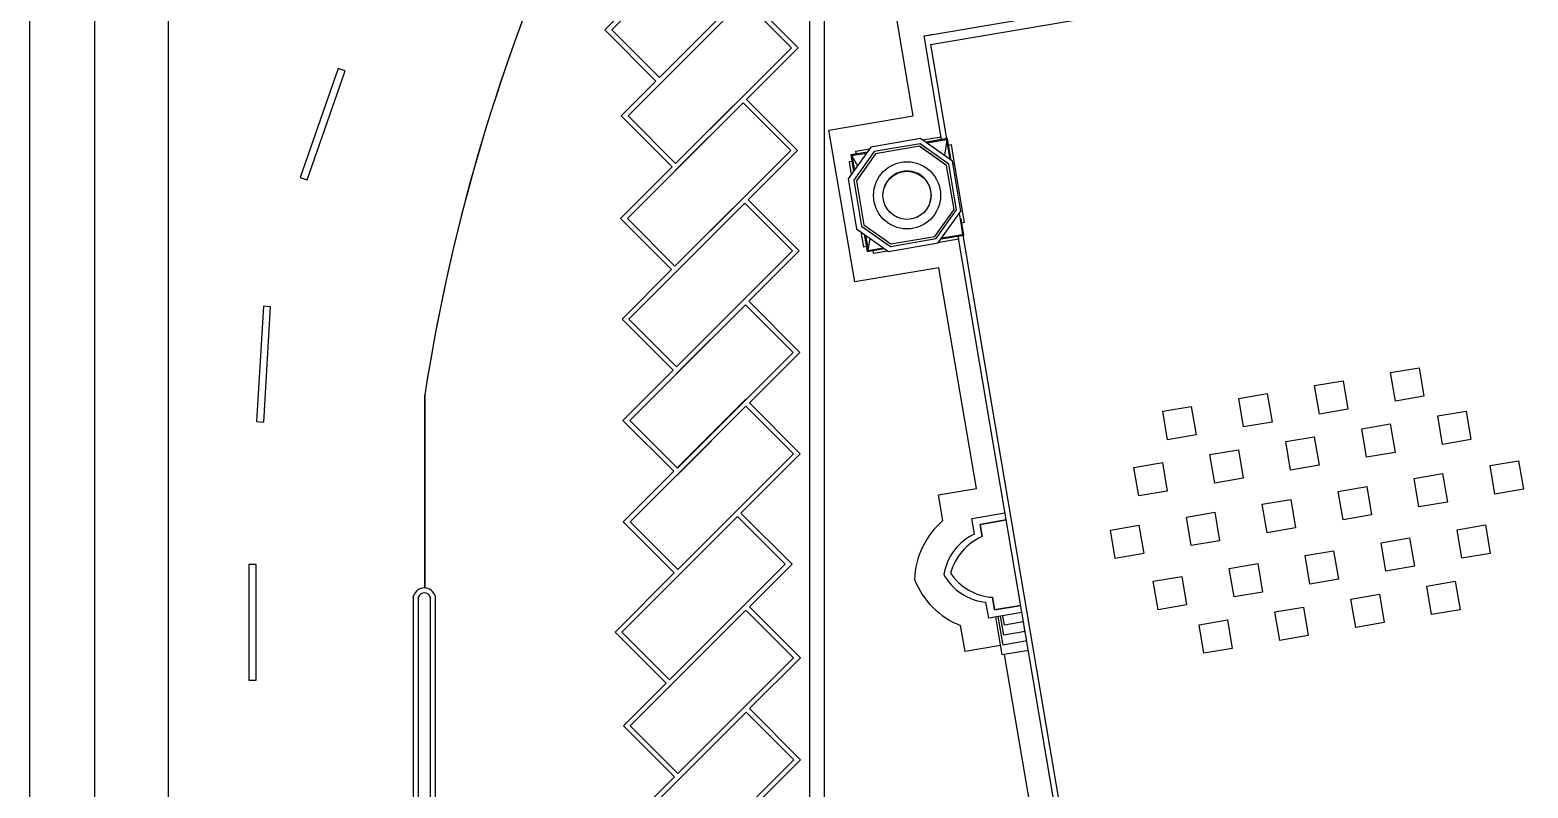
# Model space of a CAD drawing. Header units: inches. Extents: x -6210 to 141093, y -2740 to 21225.
# Drawn here: x 97820 to 99687, y 7579 to 8524 of the extents above; entities that cross this region are included whole.
import ezdxf

# ---------------------------------------------------------------- set-up
doc = ezdxf.new("R2010")
doc.units = ezdxf.units.IN
doc.header["$LTSCALE"] = 100
doc.header["$MEASUREMENT"] = 0
doc.layers.add('car area', color=53, linetype='Continuous')
doc.layers.add('SEAL', color=5, linetype='Continuous')

msp = doc.modelspace()

# ---------------------------------------------------------------- linework, layer by layer
at = {"layer": 'car area'}
for p, q in [((97992.32432, 6773.4679), (97992.32432, 9173.55858)), ((98791.93703, 8069.4679), (98791.93703, 8744.46753)), ((98809.93703, 8744.46753), (98809.93703, 6980.4679)), ((98689.13874, 8676.86699), (98536.40367, 8524.13192)), ((98689.13874, 8668.38171), (98544.88895, 8524.13192)), ((98940.20358, 8517.81348), (99681.11119, 8643.54402)), ((98942.21126, 8505.98262), (99685.09067, 8632.04777)), ((98604.28592, 8464.73495), (98748.53571, 8608.98474)), ((98709.48738, 8561.45114), (98565.2376, 8417.20135)), ((98709.48738, 8569.93642), (98604.28592, 8464.73495)), ((98604.28592, 8456.24967), (98709.48738, 8561.45114)), ((98768.88435, 8502.05417), (98709.48738, 8561.45114)), ((98777.36964, 8502.05417), (98713.73003, 8565.69378)), ((98920.77239, 8417.14358), (98900.69566, 8535.45218)), ((98536.40367, 8524.13192), (98600.04328, 8460.49231)), ((98544.88895, 8524.13192), (98604.28592, 8464.73495)), ((98934.28815, 8516.80964), (98946.11901, 8518.81731)), ((98956.22054, 8387.56603), (98934.28815, 8516.80964)), ((98934.53215, 8516.85214), (98940.20358, 8517.81348)), ((98934.53233, 8516.85108), (98934.53215, 8516.85214)), ((98624.63457, 8357.80438), (98768.88435, 8502.05417)), ((98712.87966, 8437.56419), (98777.36964, 8502.05417)), ((98942.21126, 8505.98262), (98962.13597, 8388.56986)), ((98203.99473, 8476.2298), (98156.68269, 8340.22402)), ((98165.18305, 8337.26702), (98212.49509, 8473.27279)), ((98212.49509, 8473.27279), (98203.99473, 8476.2298)), ((98600.04328, 8460.49231), (98556.75232, 8417.20135)), ((98708.63701, 8441.80683), (98624.63457, 8357.80438)), ((98708.63701, 8433.32155), (98564.38723, 8289.07176)), ((98624.63457, 8349.3191), (98708.63701, 8433.32155)), ((98768.03398, 8373.92458), (98708.63701, 8433.32155)), ((98776.51927, 8373.92458), (98712.87966, 8437.56419)), ((98556.75232, 8417.20135), (98620.39193, 8353.56174)), ((98565.2376, 8417.20135), (98624.63457, 8357.80438)), ((98815.77351, 8399.32548), (98920.77239, 8417.14358)), ((98847.89628, 8210.03172), (98815.77351, 8399.32548)), ((98929.94637, 8388.75813), (98867.92143, 8378.23262)), ((98969.78308, 8360.48032), (98929.94637, 8388.75813)), ((98932.33482, 8387.06271), (98955.43079, 8390.98205)), ((98963.53451, 8388.80719), (98936.37106, 8384.19761)), ((98937.52427, 8383.37901), (98962.30327, 8387.58396)), ((98962.76062, 8387.36449), (98937.86204, 8383.13925)), ((98956.01637, 8387.53138), (98955.43079, 8390.98205)), ((98962.76062, 8387.36449), (98959.80649, 8367.56213)), ((98962.71591, 8387.65398), (98962.30327, 8387.58396)), ((98962.30327, 8387.58396), (98962.35228, 8387.29519)), ((98966.31012, 8366.47395), (98962.71591, 8387.65398)), ((98966.98586, 8362.46591), (98962.76062, 8387.36449)), ((98968.14409, 8361.64374), (98963.53451, 8388.80719)), ((98623.7842, 8229.67479), (98768.03398, 8373.92458)), ((98714.92301, 8312.32832), (98776.51927, 8373.92458)), ((98867.92143, 8378.23262), (98839.64362, 8338.39591)), ((98863.36091, 8371.80793), (98842.84146, 8368.32582)), ((98842.84146, 8368.32582), (98846.32357, 8347.80638)), ((98843.99467, 8367.50723), (98862.54231, 8370.65472)), ((98844.04368, 8367.21846), (98843.99467, 8367.50723)), ((98844.04368, 8367.21846), (98844.45202, 8367.28776)), ((98844.32929, 8365.53542), (98844.04368, 8367.21846)), ((98862.30255, 8370.31696), (98844.45202, 8367.28776)), ((98844.45202, 8367.28776), (98851.22805, 8354.71562)), ((98844.45202, 8367.28776), (98847.48122, 8349.43723)), ((98872.20511, 8372.64053), (98846.80445, 8336.85703)), ((98849.3614, 8372.98228), (98866.22601, 8375.84417)), ((98849.94697, 8369.53162), (98849.3614, 8372.98228)), ((98873.93216, 8369.89071), (98849.97007, 8336.13383)), ((98873.00633, 8368.47918), (98850.62705, 8337.05936)), ((98929.32956, 8382.33443), (98872.20511, 8372.64053)), ((98872.9557, 8368.51511), (98873.00633, 8368.47918)), ((98928.60635, 8379.16881), (98873.93216, 8369.89071)), ((98962.36324, 8355.20672), (98928.60635, 8379.16881)), ((98965.11305, 8356.93377), (98929.32956, 8382.33443)), ((98961.09213, 8356.03253), (98929.53189, 8378.51183)), ((98963.91741, 8380.54775), (98963.9217, 8380.54848)), ((98964.90761, 8380.71578), (98967.94564, 8381.23133)), ((98967.94564, 8381.23133), (98971.92633, 8357.77378)), ((98620.39193, 8353.56174), (98555.90195, 8289.07176)), ((98844.21456, 8360.23441), (98840.76389, 8359.64884)), ((98840.76389, 8359.64884), (98843.45848, 8343.77014)), ((98844.73763, 8365.60471), (98844.32929, 8365.53542)), ((98844.32929, 8365.53542), (98847.14217, 8348.95959)), ((98961.12822, 8356.08339), (98961.09213, 8356.03253)), ((98971.64134, 8300.53253), (98962.36324, 8355.20672)), ((98974.80695, 8299.80932), (98965.11305, 8356.93377)), ((98980.30859, 8298.45537), (98969.78308, 8360.48032)), ((98970.28951, 8357.49602), (98971.92633, 8357.77378)), ((98971.92633, 8357.77378), (98981.9647, 8298.61948)), ((98156.68269, 8340.22402), (98165.18305, 8337.26702)), ((98839.64362, 8338.39591), (98850.16913, 8276.37097)), ((98846.80445, 8336.85703), (98856.49835, 8279.73259)), ((98849.97007, 8336.13383), (98859.24817, 8281.45963)), ((98710.68037, 8316.57096), (98623.7842, 8229.67479)), ((98778.56262, 8248.68871), (98714.92301, 8312.32832)), ((98710.68037, 8308.08568), (98566.43059, 8163.8359)), ((98623.7842, 8221.18951), (98710.68037, 8308.08568)), ((98770.07734, 8248.68871), (98710.68037, 8308.08568)), ((98947.67925, 8266.77564), (98971.64134, 8300.53253)), ((98949.40629, 8264.02583), (98974.80695, 8299.80932)), ((98952.03078, 8258.61867), (98980.30859, 8298.45537)), ((98982.62422, 8270.31184), (98978.323, 8295.65815)), ((98980.21422, 8298.32243), (98981.9647, 8298.61948)), ((98981.9647, 8298.61948), (98984.44277, 8284.01667)), ((98555.90195, 8289.07176), (98619.54156, 8225.43215)), ((98564.38723, 8289.07176), (98623.7842, 8229.67479)), ((98850.16913, 8276.37097), (98890.00583, 8248.09316)), ((98856.49835, 8279.73259), (98892.28185, 8254.33193)), ((98859.24817, 8281.45963), (98893.00505, 8257.49754)), ((98980.51895, 8288.72092), (98979.53305, 8288.55361)), ((98982.79264, 8269.34538), (98979.53305, 8288.55361)), ((98983.94586, 8268.52678), (98980.51895, 8288.72092)), ((98984.44277, 8284.01667), (98981.40474, 8283.50113)), ((98855.54335, 8272.55611), (98858.76366, 8253.57945)), ((98859.57959, 8269.69101), (98863.25281, 8248.04542)), ((98860.7328, 8268.87241), (98864.07141, 8249.19863)), ((98861.21044, 8268.53337), (98864.47975, 8249.26792)), ((98864.47975, 8249.26792), (98866.95725, 8264.45403)), ((98890.00583, 8248.09316), (98952.03078, 8258.61867)), ((98892.28185, 8254.33193), (98949.40629, 8264.02583)), ((98893.00505, 8257.49754), (98947.67925, 8266.77564)), ((98952.79116, 8259.68986), (98953.55573, 8259.8196)), ((98953.42599, 8260.58418), (98953.55573, 8259.8196)), ((98953.55573, 8259.8196), (98977.01328, 8263.8003)), ((98955.65625, 8263.7261), (98983.94586, 8268.52678)), ((98956.47485, 8264.87931), (98982.38001, 8269.27536)), ((98956.47485, 8264.87931), (98982.38001, 8269.27536)), ((98976.42771, 8267.25097), (98977.01328, 8263.8003)), ((99114.81145, 7453.01815), (98976.63188, 8267.28562)), ((98982.38001, 8269.27536), (98982.79264, 8269.34538)), ((98982.54731, 8268.28945), (99120.72688, 7454.02198)), ((98625.82756, 8104.43893), (98770.07734, 8248.68871)), ((98715.84351, 8185.9696), (98778.56262, 8248.68871)), ((98862.21432, 8254.16502), (98858.76366, 8253.57945)), ((98863.25281, 8248.04542), (98884.8984, 8251.71863)), ((98864.07141, 8249.19863), (98883.74519, 8252.53723)), ((98864.47975, 8249.26792), (98883.74519, 8252.53723)), ((98870.35831, 8249.25121), (98870.94389, 8245.80054)), ((98870.94389, 8245.80054), (98888.93464, 8248.85353)), ((98619.54156, 8225.43215), (98557.9453, 8163.8359)), ((98952.89516, 8227.84982), (98847.89628, 8210.03172)), ((98999.57357, 7952.78232), (98952.89516, 8227.84982)), ((98110.77505, 8179.76693), (98102.1841, 8036.02342)), ((98119.75902, 8179.22999), (98110.77505, 8179.76693)), ((98711.60087, 8181.72696), (98567.35109, 8037.47718)), ((98711.60087, 8190.21224), (98625.82756, 8104.43893)), ((98625.82756, 8095.95364), (98711.60087, 8181.72696)), ((98770.99784, 8122.32999), (98711.60087, 8181.72696)), ((98779.48312, 8122.32999), (98715.84351, 8185.9696)), ((98111.16807, 8035.48649), (98119.75902, 8179.22999)), ((98557.9453, 8163.8359), (98621.58491, 8100.19629)), ((98566.43059, 8163.8359), (98625.82756, 8104.43893)), ((98626.74806, 7978.08021), (98770.99784, 8122.32999)), ((98716.52534, 8059.3722), (98779.48312, 8122.32999)), ((98621.58491, 8100.19629), (98558.86581, 8037.47718)), ((99421.19541, 8080.96716), (99456.68799, 8086.99018)), ((99456.68799, 8086.99018), (99462.71101, 8051.4976)), ((99515.84229, 8097.02855), (99551.33487, 8103.05157)), ((99521.86531, 8061.53597), (99515.84229, 8097.02855)), ((99551.33487, 8103.05157), (99557.35789, 8067.55899)), ((98311.93497, 8069.55858), (98311.93497, 7828.67599)), ((98311.93703, 7828.6759), (98311.93703, 8069.4679)), ((98791.93703, 6980.4679), (98791.93703, 8069.4679)), ((99326.54853, 8064.90578), (99362.04111, 8070.9288)), ((99362.04111, 8070.9288), (99368.06413, 8035.43622)), ((99427.21843, 8045.47458), (99421.19541, 8080.96716)), ((99557.35789, 8067.55899), (99521.86531, 8061.53597)), ((98712.05477, 8055.35748), (98567.80499, 7911.1077)), ((98712.05477, 8063.84276), (98626.52014, 7978.30813)), ((98626.74806, 7969.59492), (98712.28269, 8055.12956)), ((98712.28269, 8063.61484), (98712.05477, 8063.84276)), ((98771.45174, 7995.96051), (98712.05477, 8055.35748)), ((98779.93703, 7995.96051), (98716.52534, 8059.3722)), ((99231.90165, 8048.84439), (99267.39423, 8054.86741)), ((99267.39423, 8054.86741), (99273.41725, 8019.37483)), ((99332.57155, 8029.4132), (99326.54853, 8064.90578)), ((99462.71101, 8051.4976), (99427.21843, 8045.47458)), ((99574.55887, 8043.15029), (99610.05145, 8049.17331)), ((99610.05145, 8049.17331), (99616.07447, 8013.68073)), ((98102.1841, 8036.02342), (98111.16807, 8035.48649)), ((98558.86581, 8037.47718), (98622.2775, 7974.06549)), ((98567.35109, 8037.47718), (98626.74806, 7978.08021)), ((99237.92467, 8013.35181), (99231.90165, 8048.84439)), ((99368.06413, 8035.43622), (99332.57155, 8029.4132)), ((99479.91199, 8027.08891), (99515.40457, 8033.11193)), ((99515.40457, 8033.11193), (99521.42759, 7997.61935)), ((99580.58189, 8007.65771), (99574.55887, 8043.15029)), ((99273.41725, 8019.37483), (99237.92467, 8013.35181)), ((99385.26512, 8011.02752), (99420.7577, 8017.05054)), ((99420.7577, 8017.05054), (99426.78072, 7981.55796)), ((99485.93502, 7991.59633), (99479.91199, 8027.08891)), ((99616.07447, 8013.68073), (99580.58189, 8007.65771)), ((98627.20196, 7851.71073), (98771.45174, 7995.96051)), ((98706.02408, 7922.04757), (98779.93703, 7995.96051)), ((99290.61824, 7994.96613), (99326.11082, 8000.98915)), ((99296.64126, 7959.47355), (99290.61824, 7994.96613)), ((99326.11082, 8000.98915), (99332.13384, 7965.49657)), ((99391.28814, 7975.53494), (99385.26512, 8011.02752)), ((99521.42759, 7997.61935), (99485.93502, 7991.59633)), ((99195.97136, 7978.90475), (99231.46394, 7984.92777)), ((99201.99438, 7943.41217), (99195.97136, 7978.90475)), ((99231.46394, 7984.92777), (99237.48696, 7949.43519)), ((99426.78072, 7981.55796), (99391.28814, 7975.53494)), ((99639.84378, 7981.19966), (99675.33636, 7987.22268)), ((99645.8668, 7945.70708), (99639.84378, 7981.19966)), ((99675.33636, 7987.22268), (99681.35938, 7951.7301)), ((98622.2775, 7974.06549), (98559.31971, 7911.1077)), ((98626.52014, 7969.82285), (98626.74806, 7969.59492)), ((99332.13384, 7965.49657), (99296.64126, 7959.47355)), ((99545.1969, 7965.13828), (99580.68948, 7971.1613)), ((99551.21993, 7929.6457), (99545.1969, 7965.13828)), ((99580.68948, 7971.1613), (99586.7125, 7935.66872)), ((98952.25013, 7944.75163), (98999.57357, 7952.78232)), ((98957.67826, 7912.76461), (98952.25013, 7944.75163)), ((99237.48696, 7949.43519), (99201.99438, 7943.41217)), ((99355.90315, 7933.0155), (99391.39573, 7939.03852)), ((99391.39573, 7939.03852), (99397.41875, 7903.54594)), ((99450.55003, 7949.07689), (99486.04261, 7955.09991)), ((99456.57305, 7913.58431), (99450.55003, 7949.07689)), ((99486.04261, 7955.09991), (99492.06563, 7919.60733)), ((99681.35938, 7951.7301), (99645.8668, 7945.70708)), ((98769.66369, 7858.40796), (98706.02408, 7922.04757)), ((98993.76573, 7915.28207), (99035.17374, 7922.30893)), ((99261.25627, 7916.95412), (99296.74885, 7922.97714)), ((99296.74885, 7922.97714), (99302.77187, 7887.48456)), ((99361.92617, 7897.52292), (99355.90315, 7933.0155)), ((99492.06563, 7919.60733), (99456.57305, 7913.58431)), ((99586.7125, 7935.66872), (99551.21993, 7929.6457)), ((98559.31971, 7911.1077), (98622.95932, 7847.46809)), ((98567.80499, 7911.1077), (98627.20196, 7851.71073)), ((98627.20196, 7843.22545), (98701.78144, 7917.80493)), ((98761.17841, 7858.40796), (98701.78144, 7917.80493)), ((98997.0822, 7895.73873), (98993.76573, 7915.28207)), ((99036.67949, 7913.43578), (99004.14463, 7907.91468)), ((99004.14463, 7907.91468), (99036.67949, 7913.43578)), ((99004.14463, 7907.91468), (99006.73431, 7892.65417)), ((99006.73431, 7892.65417), (99004.14463, 7907.91468)), ((99166.60939, 7900.89273), (99202.10197, 7906.91575)), ((99172.63241, 7865.40015), (99166.60939, 7900.89273)), ((99202.10197, 7906.91575), (99208.12499, 7871.42317)), ((99267.27929, 7881.46154), (99261.25627, 7916.95412)), ((99397.41875, 7903.54594), (99361.92617, 7897.52292)), ((99598.65096, 7901.17997), (99634.14353, 7907.20299)), ((99604.67398, 7865.68739), (99598.65096, 7901.17997)), ((99634.14353, 7907.20299), (99640.16656, 7871.71041)), ((99302.77187, 7887.48456), (99267.27929, 7881.46154)), ((99504.00408, 7885.11859), (99539.49666, 7891.14161)), ((99510.0271, 7849.62601), (99504.00408, 7885.11859)), ((99539.49666, 7891.14161), (99545.51968, 7855.64903)), ((99208.12499, 7871.42317), (99172.63241, 7865.40015)), ((99409.3572, 7869.0572), (99444.84978, 7875.08022)), ((99415.38022, 7833.56462), (99409.3572, 7869.0572)), ((99444.84978, 7875.08022), (99450.8728, 7839.58764)), ((99640.16656, 7871.71041), (99604.67398, 7865.68739)), ((98092.7438, 7857.73523), (98092.73799, 7713.73523)), ((98101.7438, 7857.73486), (98092.7438, 7857.73523)), ((98101.73799, 7713.73486), (98101.7438, 7857.73486)), ((98622.95932, 7847.46809), (98549.04638, 7773.55515)), ((98616.92863, 7714.15818), (98761.17841, 7858.40796)), ((98716.51035, 7805.25462), (98769.66369, 7858.40796)), ((99314.71032, 7852.99581), (99350.2029, 7859.01883)), ((99320.73334, 7817.50323), (99314.71032, 7852.99581)), ((99350.2029, 7859.01883), (99356.22592, 7823.52625)), ((99545.51968, 7855.64903), (99510.0271, 7849.62601)), ((98627.20196, 7843.22545), (98557.53166, 7773.55515)), ((99220.06344, 7836.93443), (99255.55602, 7842.95745)), ((99226.08646, 7801.44185), (99220.06344, 7836.93443)), ((99255.55602, 7842.95745), (99261.57904, 7807.46487)), ((99450.8728, 7839.58764), (99415.38022, 7833.56462)), ((99560.9957, 7830.94761), (99596.48828, 7836.97063)), ((99567.01872, 7795.45503), (99560.9957, 7830.94761)), ((99596.48828, 7836.97063), (99602.5113, 7801.47805)), ((98298.00124, 7192.35182), (98298.00124, 7818.73557)), ((98304.00124, 7193.34759), (98304.00124, 7817.73979)), ((98318.66274, 7817.73979), (98318.66274, 7193.34759)), ((98324.66274, 7818.73557), (98324.66274, 7192.35182)), ((98712.26771, 7809.49726), (98616.92863, 7714.15818)), ((99014.8463, 7791.05804), (99011.47551, 7810.92152)), ((99019.56988, 7817.01647), (99022.21369, 7801.43694)), ((99022.21369, 7801.43694), (99019.56988, 7817.01647)), ((99022.21369, 7801.43694), (99054.74855, 7806.95804)), ((99054.74855, 7806.95804), (99022.21369, 7801.43694)), ((99261.57904, 7807.46487), (99226.08646, 7801.44185)), ((99356.22592, 7823.52625), (99320.73334, 7817.50323)), ((99466.34882, 7814.88622), (99501.8414, 7820.90924)), ((99472.37184, 7779.39364), (99466.34882, 7814.88622)), ((99501.8414, 7820.90924), (99507.86442, 7785.41666)), ((98712.26771, 7801.01198), (98568.01792, 7656.76219)), ((98616.92863, 7705.6729), (98712.26771, 7801.01198)), ((98771.66468, 7741.61501), (98712.26771, 7801.01198)), ((98780.14996, 7741.61501), (98716.51035, 7805.25462)), ((99056.25431, 7798.0849), (99014.8463, 7791.05804)), ((99031.76715, 7745.24324), (99023.73645, 7792.56668)), ((99032.71719, 7757.57602), (99026.69417, 7793.0686)), ((99033.66723, 7769.9088), (99029.65188, 7793.57052)), ((99034.61727, 7782.24158), (99032.6096, 7794.07244)), ((99277.05506, 7782.76345), (99312.54764, 7788.78647)), ((99312.54764, 7788.78647), (99318.57066, 7753.29389)), ((99371.70194, 7798.82484), (99407.19452, 7804.84786)), ((99377.72496, 7763.33226), (99371.70194, 7798.82484)), ((99407.19452, 7804.84786), (99413.21754, 7769.35528)), ((99602.5113, 7801.47805), (99567.01872, 7795.45503)), ((98549.04638, 7773.55515), (98612.68599, 7709.91554)), ((98557.53166, 7773.55515), (98616.92863, 7714.15818)), ((98985.37674, 7749.54244), (98979.89781, 7781.82881)), ((99060.26966, 7774.42318), (99033.66723, 7769.9088)), ((99058.26198, 7786.25404), (99034.61727, 7782.24158)), ((99283.07808, 7747.27087), (99277.05506, 7782.76345)), ((99413.21754, 7769.35528), (99377.72496, 7763.33226)), ((99507.86442, 7785.41666), (99472.37184, 7779.39364)), ((99029.75947, 7757.0741), (98985.37674, 7749.54244)), ((99064.285, 7750.76146), (99031.76715, 7745.24324)), ((99062.27733, 7762.59232), (99032.71719, 7757.57602)), ((99318.57066, 7753.29389), (99283.07808, 7747.27087)), ((98627.41489, 7597.36522), (98771.66468, 7741.61501)), ((98716.77801, 7678.24305), (98780.14996, 7741.61501)), ((99079.39387, 7482.41558), (99034.70785, 7745.74227)), ((98092.73799, 7713.73523), (98101.73799, 7713.73486)), ((98612.68599, 7709.91554), (98559.53264, 7656.76219)), ((98712.53537, 7682.48569), (98627.41489, 7597.36522)), ((98780.41762, 7614.60344), (98716.77801, 7678.24305)), ((98559.53264, 7656.76219), (98623.17225, 7593.12258)), ((98568.01792, 7656.76219), (98627.41489, 7597.36522)), ((98712.53537, 7674.00041), (98568.28558, 7529.75063)), ((98627.41489, 7588.87994), (98712.53537, 7674.00041)), ((98771.93234, 7614.60344), (98712.53537, 7674.00041)), ((98627.68255, 7470.35366), (98771.93234, 7614.60344)), ((98715.54969, 7549.73551), (98780.41762, 7614.60344)), ((98623.17225, 7593.12258), (98559.8003, 7529.75063))]:
    msp.add_line(p, q, dxfattribs=at)
for radius in [41.79156, 30]:
    msp.add_circle((98913.04867, 8318.00614), radius, dxfattribs=at)
for centre, radius, start, end in [((100653.75822, 7707.72238), 2369.61211, 141.78620927, 171.21665938), ((100653.76027, 7707.6317), 2369.61211, 153.83826583, 171.21665938), ((98913.18734, 8318.39129), 30, 339.80836628, 160.59018718), ((99024.7206, 7835.37275), 102.39226, 130.90143936, 177.94440759), ((99024.7206, 7835.37275), 66.39226, 114.60055138, 171.26795674), ((99034.40376, 7829.10854), 69.30834, 113.52958438, 165.1165062), ((99034.40376, 7829.10854), 69.30834, 113.52958438, 165.1165062), ((99017.64516, 7877.26976), 66.63448, 208.52205024, 264.68740135), ((99023.9727, 7885.1301), 68.25578, 214.05191739, 266.30157709), ((99023.9727, 7885.1301), 68.25578, 214.05191739, 266.30157709), ((98311.33199, 7814.78537), 13.9037, 16.50571945, 163.49428055), ((99017.64516, 7877.26976), 102.63448, 201.86563611, 248.42096264), ((98311.33199, 7814.78537), 7.9037, 21.95031567, 158.04968433)]:
    msp.add_arc(centre, radius, start, end, dxfattribs=at)
msp.add_open_spline([(98982.62422, 8270.31184), (98982.65801, 8270.11274), (98982.69426, 8269.80862), (98982.62546, 8269.51489), (98982.6022, 8269.45033), (98982.54312, 8269.3647), (98982.51625, 8269.33681), (98982.46818, 8269.30533), (98982.45178, 8269.29692), (98982.41687, 8269.28341), (98982.39866, 8269.27852), (98982.38001, 8269.27536)], degree=3, knots=[0, 0, 0, 0, 0.60584054686, 0.60584054686, 0.77248989633, 0.77248989633, 0.87225105625, 0.87225105625, 0.91968391478, 0.91968391478, 0.96813429474, 0.96813429474, 0.96813429474, 0.96813429474], dxfattribs=at)
at = {"layer": 'SEAL', "color": 1}
for points in [[(103111.71673, 9761.52009), (103111.71673, 6208.56928), (97819.70999, 6208.56928), (97819.70999, 9761.52009)], [(103030.96785, 9680.77121), (103030.96785, 6289.31816), (97900.45887, 6289.31816), (97900.45887, 9680.77121)]]:
    msp.add_lwpolyline(points, close=True, dxfattribs=at)

doc.saveas('drawing.dxf')
